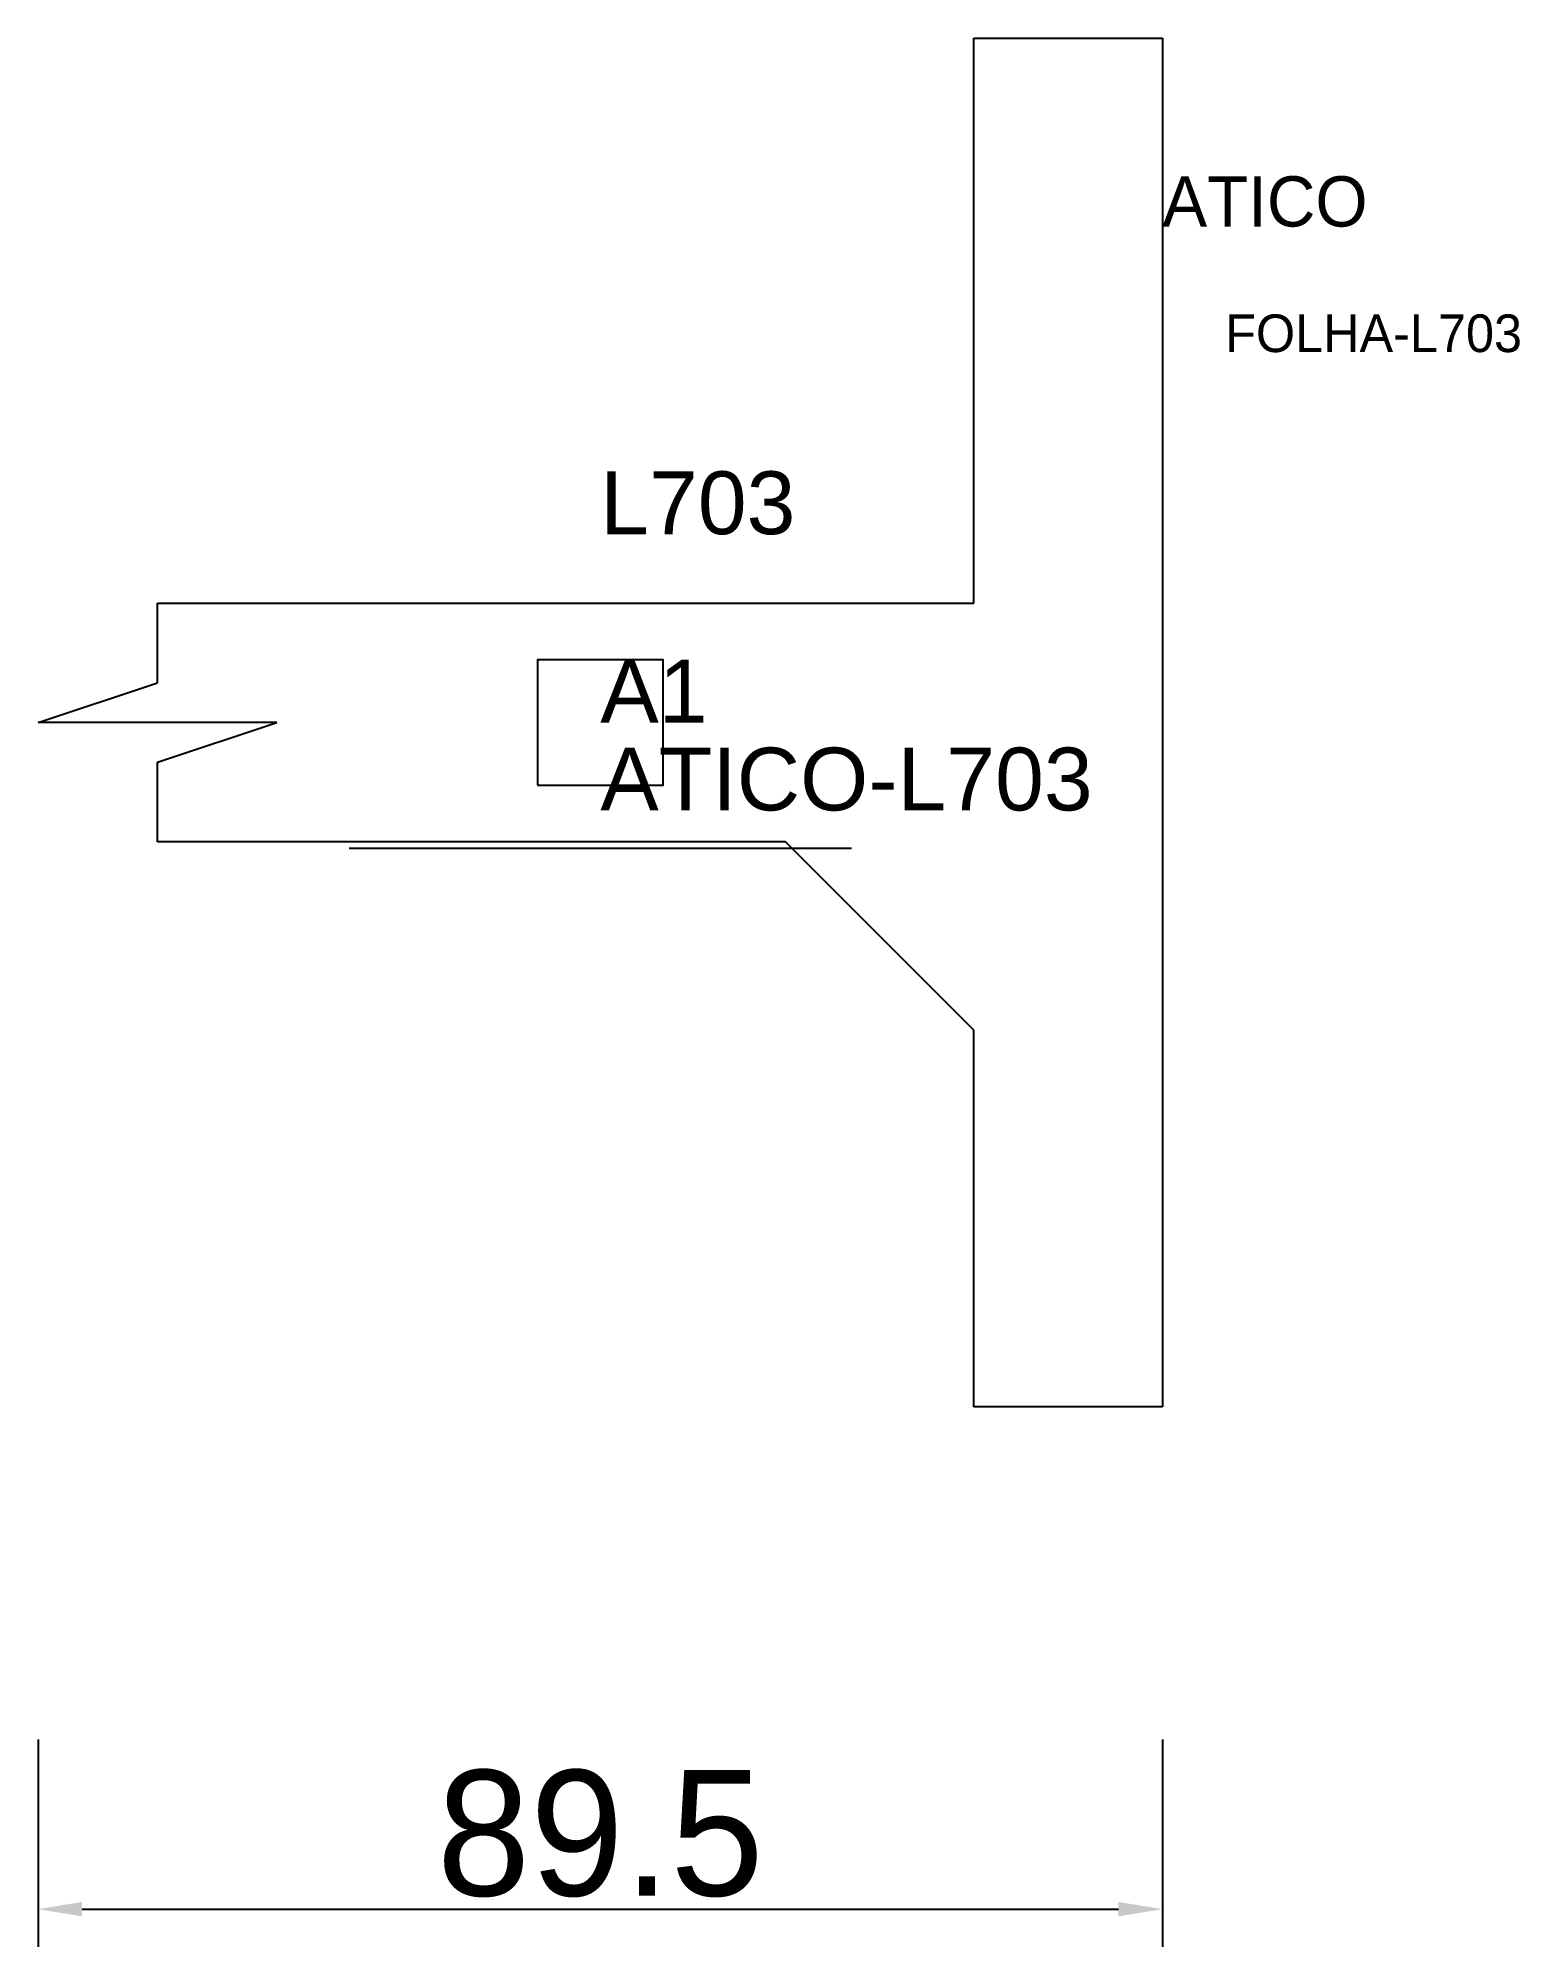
# Model space of a CAD drawing. Header units: metres. Extents: x 222 to 340, y 50 to 202.
import ezdxf

# ---------------------------------------------------------------- set-up
doc = ezdxf.new("R2010")
doc.units = ezdxf.units.M
for name, color, linetype in [('3', 3, 'CONTINUOUS'), ('AUX00', 7, 'CONTINUOUS'), ('COTA', 241, 'CONTINUOUS'), ('FOLHA', 255, 'CONTINUOUS'), ('Hachura', 251, 'CONTINUOUS'), ('NOMENCLATURA', 7, 'CONTINUOUS'), ('Nível', 160, 'CONTINUOUS'), ('Painéis', 200, 'CONTINUOUS'), ('Pilares', 5, 'CONTINUOUS'), ('SARR_2.2x7', 40, 'CONTINUOUS')]:
    doc.layers.add(name, color=color, linetype=linetype)
doc.styles.add('ARIAL', font='Arial.ttf')
doc.styles.add('STR_STANDARD', font='arial.ttf')
doc.dimstyles.new('EZ DXF', dxfattribs={"dimtxt": 10, "dimasz": 3.5, "dimexe": 3, "dimexo": 1.5, "dimgap": 1, "dimtad": 1, "dimdec": 1, "dimdsep": 46, "dimcen": 2.5, "dimazin": 3, "dimtfac": 1, "dimtmove": 0, "dimatfit": 3})

msp = doc.modelspace()

# ---------------------------------------------------------------- hatches: boundary and pattern name
at = {"layer": 'Hachura'}
h = msp.add_hatch(dxfattribs=at)
h.set_pattern_fill('ANSI31', scale=50)
h.paths.add_polyline_path([(311.7, 201.5), (311.7, 92.5), (296.7, 92.5), (296.7, 122.5), (281.7, 137.5), (231.7, 137.5), (231.7, 143.83), (241.2, 147), (222.2, 147), (231.7, 150.17), (231.7, 156.5), (296.7, 156.5), (296.7, 171.5), (296.7, 201.5)])
h = msp.add_hatch(dxfattribs=at)
h.set_pattern_fill('ANSI31', scale=50)
h.paths.add_polyline_path([(311.7, 201.5), (311.7, 92.5), (296.7, 92.5), (296.7, 122.5), (281.7, 137.5), (231.7, 137.5), (231.7, 143.83), (241.2, 147), (222.2, 147), (231.7, 150.17), (231.7, 156.5), (296.7, 156.5), (296.7, 171.5), (296.7, 201.5)])

# ---------------------------------------------------------------- linework, layer by layer
at = {"layer": 'Painéis', "color": 200}
for p, q in [((296.7, 171.5), (296.7, 201.5)), ((296.7, 201.5), (311.7, 201.5)), ((296.7, 171.5), (296.7, 201.5)), ((296.7, 201.5), (311.7, 201.5)), ((311.7, 201.5), (311.7, 92.5)), ((311.7, 201.5), (311.7, 92.5)), ((296.7, 156.5), (296.7, 171.5)), ((296.7, 156.5), (296.7, 171.5)), ((231.7, 150.17), (231.7, 156.5)), ((231.7, 156.5), (296.7, 156.5)), ((231.7, 150.17), (231.7, 156.5)), ((231.7, 156.5), (296.7, 156.5)), ((222.2, 147), (231.7, 150.17)), ((222.2, 147), (231.7, 150.17)), ((241.2, 147), (222.2, 147)), ((241.2, 147), (222.2, 147)), ((231.7, 143.83), (241.2, 147)), ((231.7, 143.83), (241.2, 147)), ((231.7, 137.5), (231.7, 143.83)), ((231.7, 137.5), (231.7, 143.83)), ((281.7, 137.5), (231.7, 137.5)), ((281.7, 137.5), (231.7, 137.5)), ((296.7, 122.5), (281.7, 137.5)), ((296.7, 122.5), (281.7, 137.5)), ((296.7, 92.5), (296.7, 122.5)), ((296.7, 92.5), (296.7, 122.5)), ((311.7, 92.5), (296.7, 92.5)), ((311.7, 92.5), (296.7, 92.5))]:
    msp.add_line(p, q, dxfattribs=at)
at = {"layer": 'Pilares'}
msp.add_lwpolyline([(261.95, 142), (271.95, 142), (271.95, 152), (261.95, 152)], close=True, dxfattribs=at)
msp.add_lwpolyline([(261.95, 142), (271.95, 142), (271.95, 152), (261.95, 152)], close=True, dxfattribs=at)
at = {"layer": 'SARR_2.2x7'}
msp.add_line((246.95, 137), (286.95, 137), dxfattribs=at)
msp.add_line((246.95, 137), (286.95, 137), dxfattribs=at)

# ---------------------------------------------------------------- texts
at = {"layer": '3', "style": 'STR_STANDARD'}
msp.add_text('A1', height=5, dxfattribs=at).set_placement((266.95, 147))
msp.add_text('A1', height=5, dxfattribs=at).set_placement((266.95, 147))
at = {"layer": 'AUX00', "style": 'STR_STANDARD'}
msp.add_text('ATICO-L703', height=5, dxfattribs=at).set_placement((266.95, 140))
msp.add_text('ATICO-L703', height=5, dxfattribs=at).set_placement((266.95, 140))
at = {"layer": 'FOLHA'}
msp.add_text('FOLHA-L703', height=3, dxfattribs=at).set_placement((316.7, 176.5))
msp.add_text('FOLHA-L703', height=3, dxfattribs=at).set_placement((316.7, 176.5))
at = {"layer": 'NOMENCLATURA', "insert": (266.95, 167), "char_height": 5, "attachment_point": 1, "style": 'ARIAL'}
msp.add_mtext('L703', dxfattribs=at)
msp.add_mtext('L703', dxfattribs=at)
at = {"layer": 'Nível'}
msp.add_text('ATICO', height=4, dxfattribs=at).set_placement((311.7, 186.5))
msp.add_text('ATICO', height=4, dxfattribs=at).set_placement((311.7, 186.5))

# ---------------------------------------------------------------- dimensions: what is measured, and where the dimension line sits
at = {"layer": 'COTA'}
msp.add_linear_dim(base=(222.2, 52.5), p1=(222.2, 67.5), p2=(311.7, 67.5), dimstyle='EZ DXF', dxfattribs=at).render()
msp.add_linear_dim(base=(222.2, 52.5), p1=(222.2, 67.5), p2=(311.7, 67.5), dimstyle='EZ DXF', dxfattribs=at).render()

doc.saveas('drawing.dxf')
